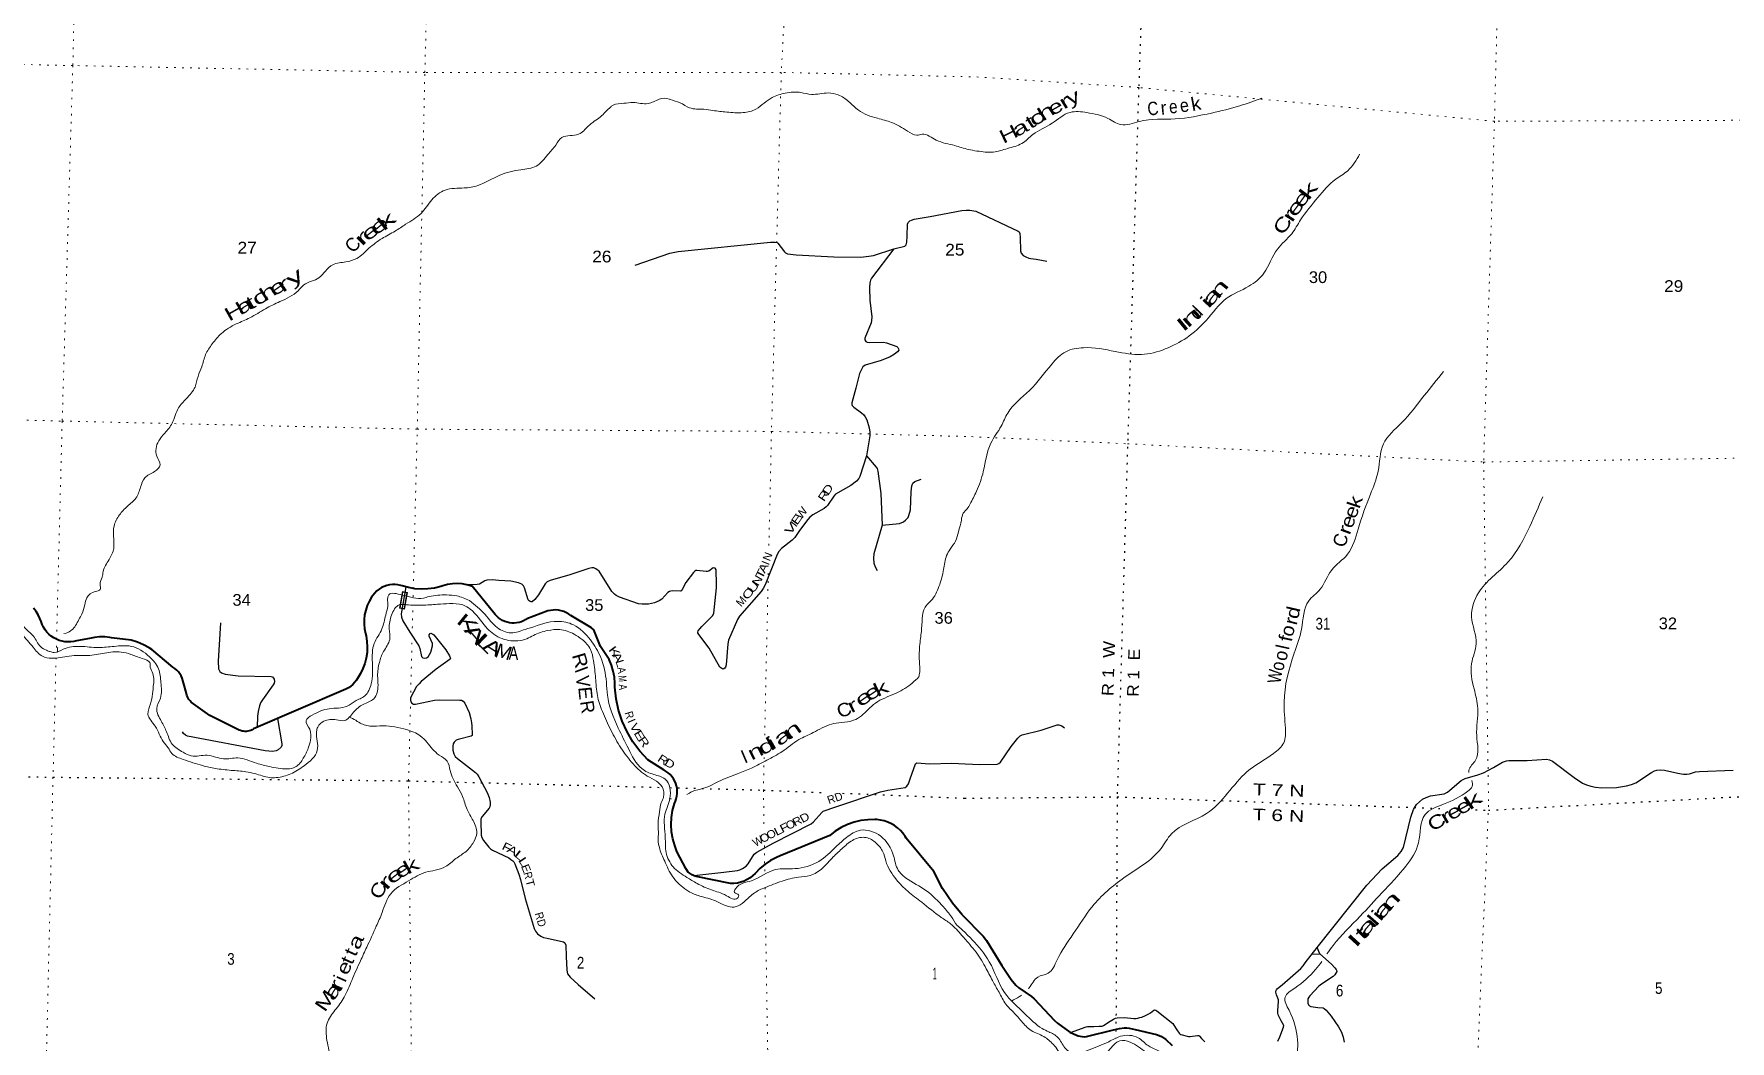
# Model space of a CAD drawing. Header units: feet. Extents: x -509309 to -252658, y -547785 to -360805.
# Drawn here: x -459270 to -433941, y -533989 to -518943 of the extents above; entities that cross this region are included whole.
import ezdxf
from ezdxf.enums import TextEntityAlignment as Align

# ---------------------------------------------------------------- set-up
doc = ezdxf.new("R2010")
doc.units = ezdxf.units.FT
doc.header["$LTSCALE"] = 80
doc.linetypes.add('DOTTED', pattern=[1.5, 0.3, -1.2])
for name, color, linetype, lineweight in [('26', 7, 'Continuous', 40), ('27', 7, 'Continuous', 13), ('29', 7, 'Continuous', 25), ('31', 7, 'Continuous', 13), ('39', 7, 'Continuous', 13), ('6', 7, 'DOTTED', 25), ('7', 7, 'DOTTED', 13)]:
    doc.layers.add(name, color=color, linetype=linetype, lineweight=lineweight)
doc.layers.add('30', color=7, linetype='Continuous')
doc.layers.add('41', color=7, linetype='Continuous')

msp = doc.modelspace()

# ---------------------------------------------------------------- linework, layer by layer
at = {"layer": '26'}
for points in [[(-451557.13, -527554.03), (-451597, -527563.05), (-451910, -527681.05), (-451926.54, -527692.18), (-451958.13, -527709.89), (-451991.4, -527724.21), (-452025.98, -527734.98), (-452061.51, -527742.07), (-452097.57, -527745.41), (-452133.79, -527744.96), (-452169.76, -527740.72), (-452205.1, -527732.75), (-452239.4, -527721.13), (-452272.31, -527705.99), (-452303.45, -527687.49), (-452332.49, -527665.83), (-452359.1, -527641.26), (-452383, -527614.05), (-452726, -527195.05), (-452736.12, -527191.53), (-452805.71, -527171.92), (-452876.97, -527159.69), (-452949.12, -527154.98), (-453021.37, -527157.84), (-453092.93, -527168.23), (-453163, -527186.05), (-453194.94, -527196.54), (-453289.72, -527220.45), (-453386.47, -527234.32), (-453484.15, -527237.99), (-453581.67, -527231.44), (-453677.97, -527214.73), (-453772, -527188.05), (-453793.28, -527181.89), (-453834.2, -527173.54), (-453875.76, -527169.51), (-453917.52, -527169.84), (-453959.02, -527174.54), (-453999.79, -527183.55), (-454039.4, -527196.77), (-454077.42, -527214.06), (-454113.41, -527235.23), (-454147, -527260.05), (-454185.83, -527302.91), (-454227.86, -527359.29), (-454263.77, -527419.76), (-454293.17, -527483.65), (-454315.72, -527550.27), (-454331.19, -527618.88), (-454339.4, -527688.73), (-454340.27, -527759.05), (-454333.78, -527829.08), (-454320, -527898.05), (-454310.84, -527934.9), (-454296.95, -528017.1), (-454291.72, -528100.31), (-454295.23, -528183.61), (-454307.42, -528266.09), (-454328.16, -528346.84), (-454357.24, -528424.98), (-454394.32, -528499.66), (-454439, -528570.05), (-454455.05, -528595.86), (-454480.15, -528629.09), (-454508.59, -528659.52), (-454540.05, -528686.81), (-454574.19, -528710.66), (-454610.64, -528730.82), (-454649, -528747.05), (-455993, -529326.05), (-455994.06, -529326.77), (-456012.91, -529338.17), (-456032.85, -529347.54), (-456053.66, -529354.77), (-456075.12, -529359.79), (-456096.98, -529362.53), (-456119.01, -529362.98), (-456140.96, -529361.12), (-456162.6, -529356.98), (-456183.69, -529350.6), (-456204, -529342.05), (-456643, -529125.05), (-456921.67, -528924.2), (-456939.03, -528906.73), (-456954.47, -528887.55), (-456967.82, -528866.85), (-456978.94, -528844.87)], [(-456978.94, -528844.87), (-456987.7, -528821.86), (-456994, -528798.05), (-457038, -528638.05), (-457038.47, -528635.28), (-457046.44, -528600.21), (-457058.04, -528566.17), (-457073.13, -528533.52), (-457091.55, -528502.63), (-457113.1, -528473.84), (-457137.54, -528447.46), (-457164.61, -528423.77), (-457194, -528403.05), (-457509, -528141.05), (-457549.1, -528114.49), (-457633.93, -528067.41), (-457723.23, -528029.46), (-457816, -528001.05), (-458111.34, -527965.93), (-458137.67, -527960.92), (-458212.97, -527952.08), (-458288.79, -527951.15), (-458364.29, -527958.16), (-458438.64, -527973.02), (-458634, -528009.05), (-458672.65, -528018.4), (-458716.99, -528024.58), (-458761.74, -528026.1), (-458806.4, -528022.93), (-458850.49, -528015.1), (-458893.51, -528002.72), (-458935, -527985.9), (-458974.51, -527964.84), (-459011.6, -527939.76), (-459045.87, -527910.94), (-459076.94, -527878.7), (-459104.46, -527843.39), (-459128.15, -527805.4), (-459147.73, -527765.14), (-459163, -527723.05), (-459179.44, -527678.02), (-459205.66, -527622.84), (-459237.5, -527570.7), (-459274.62, -527522.17)], [(-445407.16, -532100.29), (-445553.57, -531926.38), (-445704, -531708.05), (-445833, -531453.05), (-446245, -530956.05), (-446260.05, -530930.78), (-446292.84, -530884.55), (-446330.27, -530841.99), (-446371.96, -530803.58), (-446417.43, -530769.74), (-446466.18, -530740.83), (-446517.7, -530717.18), (-446571.4, -530699.04), (-446626.7, -530686.62), (-446683, -530680.05), (-446715.1, -530678.69), (-446818.86, -530681.43), (-446921.76, -530694.99), (-447022.68, -530719.24), (-447120.51, -530753.9), (-447214.18, -530798.6), (-447302.67, -530852.85), (-447385, -530916.05), (-448126, -531221.05), (-448182.35, -531245.15), (-448270.2, -531291.87), (-448352.68, -531347.51), (-448428.89, -531411.47), (-448498, -531483.05), (-448532.49, -531515.74), (-448573.66, -531547.59), (-448617.93, -531574.96), (-448664.83, -531597.56), (-448713.83, -531615.13), (-448764.39, -531627.48), (-448815.97, -531634.48), (-448868, -531636.05), (-449382.84, -531528.43), (-449409, -531518.82), (-449441.23, -531503.44), (-449471.67, -531484.78), (-449500, -531463.05), (-449533.84, -531408.24), (-449668, -531156.05), (-449701.54, -531068.47), (-449729.69, -530965.66), (-449746.95, -530860.46), (-449753.11, -530754.03), (-449748.12, -530647.55), (-449732.02, -530542.17), (-449705, -530439.05), (-449689.6, -530405.52), (-449677.06, -530368.73), (-449668.43, -530330.83), (-449663.81, -530292.24), (-449663.25, -530253.37), (-449666.76, -530214.66), (-449674.29, -530176.53), (-449685.77, -530139.39), (-449701.07, -530103.66), (-449720.01, -530069.72), (-449742.41, -530037.94), (-449768, -530008.69), (-449796.51, -529982.26), (-449827.62, -529958.97), (-449861, -529939.05), (-450104, -529789.05), (-450221.1, -529660.03), (-450324.18, -529519.33), (-450411.99, -529368.62), (-450483.57, -529209.57), (-450538.13, -529043.9), (-450575.08, -528873.44), (-450594, -528700.05), (-450593.79, -528642.84), (-450601.25, -528551.23), (-450618.25, -528460.91), (-450644.6, -528372.86), (-450680, -528288.05), (-450809, -528092.05), (-450897.34, -527867.65), (-450910, -527846.05), (-450944.25, -527816.26), (-451252, -527630.05), (-451282.59, -527608.64), (-451318.25, -527588.66), (-451355.81, -527572.53), (-451394.85, -527560.4), (-451434.95, -527552.43), (-451475.66, -527548.69), (-451516.53, -527549.22), (-451557.13, -527554.03)], [(-445407.16, -532100.29), (-445092.88, -532419.29), (-445046.64, -532484.91), (-444815.42, -532860.99), (-444678.94, -533066.61), (-444605.02, -533154.66), (-444563.5, -533192.79), (-444373.86, -533322.31), (-444334.76, -533359.6), (-444028.45, -533683.17), (-443984.16, -533723.16), (-443801.38, -533854.74), (-443746.87, -533881.42), (-443674.19, -533909.22), (-443618.61, -533922.05), (-443584.15, -533923.72), (-443552.34, -533922.05), (-443150.55, -533820.72), (-443058.51, -533802.29), (-442983.69, -533791.6), (-442951.63, -533791.6), (-442915.29, -533797.74), (-442824.03, -533818.08)], [(-442824.03, -533818.08), (-442505.92, -533888.96), (-442465.32, -533903.89), (-442430.02, -533922.06), (-442365.89, -533966.97), (-442272.66, -534052.64)]]:
    msp.add_lwpolyline(points, dxfattribs=at)
at = {"layer": '29'}
for points in [[(-446429.56, -522154.4), (-446263.22, -522115.89), (-446243.78, -522091.14), (-446233.01, -522052.37), (-446229.83, -521962.15), (-446226.23, -521786.14), (-446213.63, -521759.39), (-446192.1, -521735.69), (-446166.26, -521722.76), (-446125.56, -521711.03), (-445887.19, -521669.16), (-445414.72, -521582.74), (-445350.38, -521575.97), (-445291.98, -521576.27), (-445204.72, -521588.75)], [(-445204.72, -521588.75), (-444571.48, -521888.46), (-444557.11, -521901.07), (-444548.56, -521926.74), (-444543.24, -521983.34), (-444538.85, -522182.11), (-444527.18, -522217.58), (-444495.12, -522253.94), (-444458.78, -522275.32), (-444415.01, -522292.95), (-444381.82, -522298.85), (-444303.42, -522307.23), (-444142.19, -522338.55)], [(-450293.54, -522395.69), (-449771.94, -522216.34), (-449648.28, -522194.56), (-448270.53, -522051.81), (-448201.21, -522052.38), (-448173.21, -522058.84), (-448162.69, -522068.78), (-448063.88, -522199.7), (-448046.17, -522213.94), (-448016.02, -522229.03), (-447888.28, -522243.3), (-447322.59, -522274.39), (-446922.1, -522276.42), (-446804.54, -522265.05), (-446732.6, -522250.57), (-446429.56, -522154.4)], [(-446429.56, -522154.4), (-446760.6, -522593.09), (-446777.82, -522623.25), (-446786.14, -522663.32), (-446792.9, -522737.43), (-446788.46, -522919.36), (-446758.44, -523168.28), (-446761.21, -523223.68), (-446767.05, -523256.6), (-446859.6, -523488.86), (-446859.65, -523515.11), (-446844.57, -523536.65), (-446825.19, -523549.58), (-446796.19, -523553.44), (-446582.15, -523547.37), (-446538.79, -523556.04), (-446383.75, -523612.05), (-446368.67, -523627.13), (-446357.06, -523647.42), (-446355.75, -523665.91), (-446372.98, -523689.61), (-446418.2, -523726.23), (-446484.96, -523765), (-446618.62, -523821.11), (-446857.49, -523892.11), (-446889.46, -523914.69), (-446907.02, -523943.81), (-446939.32, -524017.05), (-446998.34, -524233.79), (-447055.6, -524452.21), (-447055.6, -524478.06), (-447048.66, -524491.4), (-447027.61, -524518.99), (-446911.33, -524605.16), (-446875.97, -524634.99), (-446855.34, -524665.48), (-446833.8, -524706.41), (-446797.2, -524827.05), (-446786.43, -524891.68), (-446786.81, -524947.87), (-446835.48, -525243.5)], [(-446835.48, -525243.5), (-446936.27, -525552.67), (-446952.25, -525583.2), (-446988.86, -525621.97), (-447071.48, -525687.49), (-447298.95, -525820.17), (-447326.91, -525847.23), (-447419.54, -525986.04), (-447441.07, -526009.74), (-447468.6, -526034), (-447639.18, -526128.22), (-447681.73, -526160.11), (-447714.55, -526195), (-447835.53, -526360.78), (-447906.2, -526466.44), (-447946.86, -526507.81), (-448104.31, -526630.16), (-448146.37, -526676.06), (-448173.21, -526720.64), (-448349.79, -527170.87), (-448379.35, -527228.09), (-448407.93, -527269.96), (-448733.09, -527640.5), (-448765.52, -527690.73), (-448898.9, -527998.11), (-448908.81, -528055.53), (-448931.63, -528367.4), (-448941.97, -528400.96), (-448952.74, -528418.19), (-448976.43, -528431.12), (-448998.14, -528424.82), (-449025.95, -528403.11), (-449185.35, -528117.06), (-449339.52, -527915.62), (-449355.68, -527891.64), (-449357.58, -527881.78), (-449349.22, -527859.33), (-449327.43, -527830.08), (-449294.42, -527794), (-449139.01, -527637.36), (-449127.16, -527621.12), (-449118.55, -527597.42), (-449077.2, -527215.81), (-449075.48, -527164.42), (-449081.94, -526949), (-449094.58, -526925.59), (-449125.01, -526921), (-449193.92, -526966.24), (-449213.3, -526974.85), (-449231.01, -526974.37), (-449368.34, -526957.62), (-449385.57, -526959.77), (-449398.93, -526966.86), (-449422.18, -526989.93), (-449534.49, -527139.68), (-449590.14, -527241.98), (-449603.06, -527261.37), (-449619.64, -527266.94), (-449740.88, -527261.37), (-449777.67, -527271.52), (-449803.33, -527289.38), (-449893.77, -527386.32), (-449932.95, -527414.16), (-450001.44, -527440.17), (-450091.88, -527459.56), (-450139.25, -527463.87), (-450186.63, -527463.87), (-450241.31, -527455.4), (-450526.86, -527356.16), (-450574.23, -527334.62), (-450600.01, -527314.13), (-450638.84, -527272.14), (-450830.49, -526966.24), (-450856.69, -526947.73), (-450880.01, -526931.77), (-450908.01, -526921), (-450940.31, -526921), (-450984.51, -526928.58), (-451269.34, -527022.04), (-451562.63, -527106.27), (-451606.29, -527129.03), (-451635.85, -527160.12), (-451736.03, -527321.91), (-451788.74, -527392.78), (-451829.65, -527425.1), (-451846.88, -527425.1), (-451860.93, -527422.81), (-451877.03, -527414.32), (-451889.95, -527399.24), (-451945.93, -527216.13), (-451960.78, -527185.86), (-451982.54, -527162.28), (-452032.07, -527140.73), (-452148.18, -527120.15), (-452328.08, -527110.53), (-452426.14, -527097.65), (-452506.01, -527102.93), (-452538.12, -527114.88), (-452615.64, -527162.28), (-452648.6, -527169.66), (-452805.71, -527171.92)], [(-446835.48, -525243.5), (-446691.02, -525412.84), (-446678.76, -525436.7), (-446670.15, -525475.48), (-446622.59, -525807.56), (-446600.87, -526279.87), (-446726.76, -526710.84), (-446734.75, -526774.5), (-446728.01, -526848.86), (-446706.76, -526905.91), (-446678.99, -526957.33)], [(-446600.87, -526279.87), (-446346.65, -526254.15), (-446284.69, -526229.47), (-446252.39, -526207.92), (-446233.01, -526186.38), (-446215.79, -526166.99), (-446202.86, -526134.68), (-446180.82, -526051.59), (-446170.42, -525785.62), (-446161.95, -525695.21), (-446145.23, -525653.81), (-446116.73, -525630.58), (-446022.68, -525592.9)], [(-453718.29, -527203.29), (-453784.93, -527606.05), (-453782.11, -527657.35), (-453763.39, -527709.45), (-453656.13, -527880.53), (-453519.99, -528085.81), (-453504.99, -528125.22), (-453481.41, -528242.19), (-453472.69, -528254.48), (-453464.07, -528263.1), (-453436.08, -528267.4), (-453405.93, -528265.25), (-453383.48, -528249.08), (-453343.48, -528179.08), (-453318, -528085.63), (-453319.8, -528047.67), (-453367.17, -527939.96), (-453366.5, -527919.15), (-453352.1, -527901.18), (-453343.48, -527896.87), (-453312.39, -527907.63), (-453296.11, -527920.57), (-453118.56, -528145.44), (-453065.7, -528232.93), (-453048.47, -528271.71), (-453055.81, -528284.03), (-453261.12, -528430.22), (-453485.61, -528618.54), (-453519.56, -528653.46), (-453555.18, -528693.8), (-453644.96, -528861.96), (-453647.31, -528894.86), (-453640.66, -528920.13), (-453627.74, -528941.67), (-453604.05, -528956.75), (-453571.88, -528957.55), (-453287.32, -528894.1), (-453220.75, -528889.97), (-452910.66, -528894.28), (-452882.66, -528896.43), (-452861.48, -528909.94), (-452837.44, -528939.52), (-452769.03, -529080.81), (-452744.85, -529172.18), (-452734.08, -529232.5), (-452732.83, -529279.18), (-452723.31, -529406.98), (-452727.62, -529424.22), (-452742.24, -529435.14), (-452934.67, -529483.42), (-452964.49, -529495.31), (-452992.48, -529521.16), (-453007.56, -529547.01), (-453015.54, -529580.71), (-453016.17, -529643.95), (-453001.1, -529695.65), (-452977.41, -529736.58), (-452943.25, -529769.41), (-452675.14, -529975.87), (-452650.1, -530001.55), (-452624.26, -530042.48), (-452499.36, -530275.14), (-452472.55, -530351.79), (-452458.45, -530417.33), (-452457.45, -530451.95), (-452462.76, -530488.42), (-452471.37, -530509.96), (-452577.1, -530634.92), (-452596.27, -530669.37), (-452598.42, -530708.15), (-452589.81, -530912.81), (-452579.92, -530946.97), (-452555.35, -530990.36), (-452477.83, -531091.6), (-452454.14, -531115.3), (-452423.63, -531134.42), (-452180.66, -531251.01), (-452146.91, -531274.94), (-452118.21, -531298.41), (-452105.75, -531313.34), (-452090.22, -531341.5), (-452026.92, -531496.08), (-452006.23, -531576.31), (-451932.23, -531861.02), (-451801.66, -532308.75), (-451780.63, -532346.5), (-451752.13, -532386.3), (-451702.6, -532420.77), (-451659.53, -532440.15), (-451605.59, -532452.1), (-451362.09, -532506.31), (-451340.83, -532522.02), (-451327.91, -532556.49), (-451320.05, -532722.74), (-451312.84, -532931.33), (-451299.91, -532985.18), (-451263.31, -533032.57), (-451143.86, -533142.43), (-450895.83, -533358.71)], [(-456481.57, -527741.31), (-456520.74, -528313.1), (-456515.42, -528428.98), (-456493.88, -528467.76), (-456468.34, -528489.61), (-456416.36, -528506.54), (-456220.74, -528531.85), (-455726.84, -528540.3), (-455705.75, -528549.62), (-455684.21, -528584.09), (-455679.9, -528618.56), (-455682.06, -528642.25), (-455695.99, -528666.61), (-455855.99, -528889.22), (-455884.48, -528937.38), (-455899.55, -528980.47), (-455921.08, -529066.64), (-455932.19, -529132.6), (-455935.83, -529301.42)], [(-455634.37, -529171.55), (-455567.95, -529545.97), (-455565.78, -529575.04), (-455576.54, -529598.74), (-455620.77, -529637.52), (-455651.91, -529654.75), (-455705.75, -529661.21), (-455818.89, -529651.74), (-456976.25, -529432.86), (-457008.7, -529416.98), (-457034.39, -529396.24), (-457052.25, -529366.57)], [(-445363.79, -529848.11), (-445142.85, -529858.75), (-444887.48, -529851.34), (-444860.67, -529843.78), (-444835.01, -529820.26), (-444676.98, -529588.64), (-444578.49, -529463.11), (-444540.01, -529431.03), (-444510.06, -529415.37), (-444227.1, -529342.76), (-443988.47, -529266.35), (-443964.95, -529264.22), (-443952.1, -529267.99), (-443917.92, -529281.32), (-443878.95, -529309.59)], [(-449415.27, -531515.83), (-448965.65, -531465.85), (-448765.38, -531442.73), (-448728.77, -531431.96), (-448689.18, -531412.33), (-448636.17, -531373.79), (-448606.02, -531341.48), (-448513.43, -531197.14), (-448476.95, -531164.18), (-448231.75, -531030.35), (-447665.2, -530745.38), (-447626.24, -530712.44), (-447505.65, -530572.77), (-447481.96, -530555.18), (-447294.92, -530490.65), (-446626.93, -530266.61), (-446517.25, -530238.51), (-446258.34, -530199.91), (-446233, -530182.5), (-446211.47, -530148.03), (-446185.19, -530072.53), (-446107.18, -529849.18), (-446099.49, -529839.97), (-446084.42, -529833.51), (-445897.15, -529845.07), (-445565.09, -529836.06), (-445363.79, -529848.11)], [(-440105.22, -532588.64), (-439365.55, -531661.54), (-439134.67, -531413.46), (-438903.79, -531216.71), (-438852.48, -531156.82), (-438818.28, -531096.94), (-438707.12, -530643.56), (-438668.63, -530528.07), (-438621.61, -530455.36), (-438531.81, -530374.08), (-438480.5, -530348.42), (-438416.38, -530327.04), (-438211.16, -530292.82), (-438159.84, -530271.43), (-438125.65, -530241.49), (-437954.62, -530096.07), (-437899.03, -530066.12), (-437706.64, -530010.52), (-437621.12, -529980.58), (-437475.76, -529899.32), (-437338.93, -529822.32), (-437279.08, -529800.93), (-437244.89, -529796.66), (-436971.25, -529796.66), (-436680.52, -529779.55), (-436637.74, -529788.1), (-436595, -529805.22), (-436270.06, -530053.3), (-436146.05, -530134.56), (-436086.19, -530160.22), (-436022.08, -530181.61), (-435949.37, -530196.57), (-435855.32, -530203), (-435637.28, -530198.72), (-435487.62, -530177.33), (-435412.79, -530158.08), (-435346.55, -530130.29), (-435115.67, -529976.31), (-435070.73, -529952.78), (-435034.41, -529942.08), (-434983.09, -529935.67), (-434918.99, -529942.09), (-434722.32, -529984.86), (-434638.9, -530001.96), (-434585.5, -530001.97), (-434546.98, -529995.55), (-434459.33, -529967.75), (-434397.38, -529959.2), (-433892.87, -529942.09)], [(-440693.11, -533990.51), (-440666.4, -533924.21), (-440607.6, -533780.92), (-440606.55, -533757.39), (-440645.03, -533684.68), (-440687.78, -533594.86), (-440695.25, -533564.92), (-440696.33, -533536.05), (-440683.51, -533393.83), (-440685.64, -533372.44), (-440713.43, -533299.73), (-440723.04, -533256.96), (-440723.05, -533243.06), (-440713.43, -533222.74), (-440697.39, -533203.5), (-440632.2, -533150.03), (-440350.02, -532901.95), (-440317.94, -532863.45), (-440285.88, -532820.68), (-440105.22, -532588.64)], [(-440185.26, -532691.45), (-440067.81, -532684.87), (-440105.22, -532588.64)], [(-440067.81, -532684.87), (-439893.55, -532839.95), (-439843.31, -532892.35), (-439825.14, -532916.94), (-439819.79, -532929.78), (-439815.99, -532946.86), (-439826.69, -532974.66), (-439843.31, -533001.42), (-439867.9, -533023.87), (-440043.2, -533139.36), (-440082.74, -533170.38), (-440214.22, -533310.45), (-440232.38, -533335.05), (-440245.21, -533358.58), (-440248.42, -533395.99), (-440245.21, -533422.73), (-440234.52, -533448.4), (-440221.69, -533463.37), (-440214.21, -533468.71), (-440201.39, -533472.98), (-440098.78, -533485.82), (-440019.67, -533494.38), (-440000.44, -533502.93), (-439974.78, -533527.53), (-439897.83, -533618.41), (-439786.66, -533776.67), (-439766.34, -533813.04), (-439744.96, -533853.67), (-439718.25, -533930.65), (-439702.21, -534005.51)], [(-443789.53, -533860.54), (-443558.78, -533774.51), (-443535.28, -533770.23), (-443441.21, -533770.23), (-443362.11, -533768.09), (-443317.22, -533763.81), (-443295.85, -533757.39), (-443197.51, -533693.24), (-443146.2, -533659.02), (-443119.47, -533647.26), (-443094.9, -533641.91), (-442983.73, -533637.63), (-442842.64, -533650.46), (-442811.63, -533650.47), (-442782.77, -533645.12), (-442754.98, -533637.64), (-442727.2, -533629.08), (-442672.68, -533606.63), (-442628.87, -533586.31), (-442596.79, -533564.93), (-442547.63, -533526.42), (-442534.79, -533522.15), (-442518.76, -533526.43), (-442500.6, -533539.26), (-442263.3, -533728.53), (-442248.34, -533748.84), (-442201.31, -533821.55), (-442168.17, -533869.67), (-442156.41, -533882.5), (-442141.46, -533889.99), (-442030.28, -533917.79), (-442004.64, -533919.93), (-441893.46, -533904.96), (-441876.38, -533907.1), (-441862.46, -533915.65), (-441833.62, -533949.87), (-441786.57, -534002.27)]]:
    msp.add_lwpolyline(points, dxfattribs=at)
at = {"layer": '31'}
for p, q in [((-453693.8, -527287.77), (-453736.84, -527534.04)), ((-453736.84, -527534.04), (-453810.72, -527521.13))]:
    msp.add_line(p, q, dxfattribs=at)
msp.add_lwpolyline([(-453810.72, -527521.13), (-453767.68, -527274.86), (-453693.8, -527287.77)], dxfattribs=at)
msp.add_lwpolyline([(-453801.45, -527514.62), (-453761.17, -527284.12), (-453703.06, -527294.27), (-453743.34, -527524.77)], close=True, dxfattribs=at)
at = {"layer": '39'}
for p, q in [((-458786.92, -527892.54), (-458823.96, -527901.39)), ((-449784.43, -530370.88), (-449746.78, -530368.45))]:
    msp.add_line(p, q, dxfattribs=at)
for points in [[(-445187.73, -520692.17), (-445315.62, -520668.73), (-445516.46, -520610.67), (-445794.79, -520528.25), (-446006.84, -520441.79), (-446083.43, -520455.56), (-446224.05, -520395.27), (-446462.93, -520265.9), (-446673.67, -520203.53), (-446956.92, -520082.87), (-447103.53, -519952.22), (-447259.08, -519853.38), (-447406.64, -519824.96), (-447659.87, -519845.55), (-447815.49, -519818.9), (-448052.35, -519827.95), (-448246.74, -519894.39), (-448365.36, -519975.11), (-448488.27, -520065.72), (-448680.26, -520118.2), (-448924.66, -520110.98), (-449130.49, -520086.86), (-449264.31, -520068.87), (-449478.2, -520046.51), (-449620.37, -519970.13), (-449769.35, -519921.61), (-449785.2, -519915.13), (-449931.67, -519918.82), (-450099.97, -519984.03), (-450322.05, -519967.45), (-450458.74, -519979.45), (-450621.99, -520008.72), (-450654.73, -520031.82), (-450811.43, -520181.59), (-450991.82, -520318.63), (-451135.74, -520442.71), (-451385.71, -520489.46), (-451477.21, -520603.06), (-451595.61, -520745.94), (-451768.96, -520917.28), (-451999.13, -520972.64), (-452310.18, -521051.68), (-452643.51, -521208.27), (-452845.06, -521244.42), (-453130.69, -521276.09), (-453327.33, -521420.67), (-453489.59, -521624.42), (-453718.81, -521786.08), (-453876.12, -521887.71), (-454071.85, -522000.23), (-454266.49, -522144.87), (-454447.28, -522295.94), (-454611.22, -522349.25), (-454806.93, -522391.59), (-454915.88, -522484.62), (-455013.03, -522586.02), (-455238.63, -522691.65), (-455323.37, -522779.38), (-455596.72, -522941.74), (-455814.36, -523049.61), (-456044.77, -523183.17), (-456247.93, -523275.42), (-456470.57, -523417.23), (-456607.4, -523573.6), (-456706.23, -523733.1), (-456763.62, -523915.88), (-456819.86, -524058.59), (-456864.54, -524217.69), (-456995.89, -524392.27), (-457110.11, -524529.26), (-457206.95, -524759), (-457313.45, -524906.24), (-457407.06, -525023.79), (-457435.67, -525251.53), (-457387.22, -525379.29), (-457468.35, -525481.16), (-457615.41, -525575.07), (-457677.55, -525713.6), (-457746.39, -525875.99), (-457872.22, -525998.6), (-457992.28, -526129.4), (-458073.25, -526295.44), (-458081.59, -526445.58), (-458078.82, -526628.14), (-458147.83, -526796.54), (-458237.11, -526972.36), (-458251.67, -527060.16), (-458282.71, -527163.51), (-458278.95, -527241.82), (-458354.06, -527273.69), (-458481.03, -527366.19), (-458510.13, -527471.61), (-458554.24, -527610.67), (-458598.67, -527691.57), (-458647.34, -527780.36), (-458707.46, -527848.77), (-458786.92, -527892.54)], [(-440933.82, -519903.9), (-441263.31, -520017.19), (-441684.97, -520124.46), (-442226.62, -520213.05), (-442763.14, -520249.56), (-443039.07, -520297.76), (-443231.72, -520205.23), (-443546.87, -520118.07), (-443797.61, -520114.62), (-444065.96, -520277.42), (-444352.49, -520445.85), (-444515.87, -520578.81), (-444730.18, -520654.46), (-444944.02, -520708.02), (-445187.73, -520692.17)], [(-439472.94, -520738.74), (-439650.8, -520985.83), (-439830.08, -521112.42), (-440096.83, -521387.68), (-440354.8, -521721.36), (-440487.64, -521927.26), (-440701.25, -522157.51), (-440901.58, -522516.53), (-441128.5, -522712.35), (-441465.56, -522897.75), (-441765.51, -523224.49), (-442055.94, -523481.17), (-442374.56, -523648.9), (-442729.48, -523731.52), (-443121.79, -523686.84), (-443598.13, -523630.3), (-443862.28, -523690.81), (-444068.89, -523875.03), (-444404.45, -524271.26), (-444728.69, -524607.51), (-444825.12, -524800.15), (-444979.08, -525055.78), (-445092.5, -525478.93), (-445195.18, -525775.83), (-445289.13, -525964.41)], [(-438218.3, -523986.28), (-438506.87, -524343.38), (-438846.7, -524751.57), (-439118.36, -525068.88), (-439197.34, -525476.72), (-439310.99, -525817.55), (-439496.76, -526339.51), (-439653.3, -526715.54), (-439895.25, -526957.22), (-440061.81, -527238.68), (-440234.11, -527413.6), (-440341.46, -527834.88), (-440449.53, -528195.91), (-440601.58, -528923.37), (-440581.85, -529313.28), (-440606.6, -529531.58), (-440758.5, -529690.89), (-441151.6, -529963.4), (-441758.93, -530588.61), (-442283.13, -530892.4), (-442438.28, -531109.87), (-442987.38, -531545.62), (-443466.23, -531980.89), (-443749.86, -532388.29), (-443990.95, -532776.54), (-444125.66, -532976.38), (-444279.37, -533033.26), (-444407.16, -533191.09), (-444420.89, -533205.27)], [(-446106.38, -528597.11), (-446063.7, -528556.23), (-446052.91, -528532.49), (-446045.81, -528498.59), (-446048.86, -528281.66), (-446036.8, -528031.08), (-446023.24, -527921.1), (-446006.4, -527708.83), (-445985.67, -527562.94), (-445949.3, -527491.85), (-445853.61, -527384.54), (-445744.43, -527169.25), (-445687.14, -526946.25), (-445640.18, -526732.96), (-445589.08, -526640.26), (-445507.03, -526520.46), (-445462.39, -526379.36), (-445420.73, -526206.05), (-445391.34, -526102.6), (-445335.13, -526038.18), (-445289.13, -525964.41)], [(-436737.55, -525859.5), (-436931.57, -526298.96), (-437258.07, -526833.92), (-437699.34, -527294.1), (-437801.26, -527649.24), (-437733.7, -528054.24), (-437802.24, -528349.88), (-437764.16, -528726.14), (-437708.23, -529018.46), (-437725.04, -529427.65), (-437740.85, -529790.69), (-437842.52, -529947.08), (-437844.79, -529976.97)], [(-457536.49, -528404.69), (-457540.48, -528334.39), (-457655, -528272.86), (-457823.67, -528211.74), (-457967.04, -528177.42), (-458214.08, -528192.19), (-458467.77, -528228.81), (-458590.03, -528227.2), (-458744.69, -528236.67), (-459008.28, -528268.99), (-459141.76, -528238.98), (-459282.25, -528104.49), (-459452.89, -527902.95), (-459589.7, -527710.42), (-459682.9, -527535.22), (-459764.37, -527370.4), (-459842.18, -527217.71), (-459921.1, -527173.27), (-460068.02, -527122.82), (-460293.61, -527158.26), (-460440.44, -527244.16), (-460566.86, -527386.8), (-460709.7, -527543), (-460755.8, -527611.82), (-460771.15, -527657.48), (-460783.02, -527791.48), (-460785.81, -527957.83), (-460893.62, -528080.97), (-461082.74, -528103.45), (-461366.61, -528213.38), (-461589.68, -528301.03), (-461865.54, -528411.19), (-462127.72, -528533.78), (-462451.73, -528714.7), (-462642.81, -528805.31), (-462850.27, -528907.46), (-463073, -528983.1), (-463261.66, -528989.56), (-463413.27, -528963.02), (-463482.18, -528918.88), (-463520.52, -528857.59), (-463521.52, -528753.29), (-463478.42, -528509.93), (-463471.03, -528462.03), (-463451.87, -528284.13), (-463567.7, -528198.5), (-463627.17, -528174.69), (-463847.87, -528110.02), (-463964.04, -528036.41), (-464060.72, -528051.6), (-464157.4, -528066.79), (-464278.62, -528029.12), (-464384.9, -527959.81), (-464454.94, -527885.56), (-464502.89, -527809.95), (-464505.96, -527707.6), (-464558.09, -527637.88), (-464636.2, -527565.39), (-464806.76, -527500.2), (-465046.87, -527483.08), (-465319.48, -527410.87), (-465524.31, -527282.5), (-465725.88, -527180.3), (-466101.28, -527056.92), (-466222.67, -527025.27), (-466480.12, -526983.58), (-466756.58, -526975.41), (-466889.15, -526983.53), (-467073.47, -527048.26), (-467174.62, -527096.86), (-467250.09, -527155.85)], [(-459026.58, -528171.22), (-458969.74, -528183.9), (-458834.02, -528135.78), (-458580.16, -528093.15), (-458305.93, -528109.27), (-458070.85, -528092.15), (-457816.2, -528091.65), (-457544.01, -528248.07), (-457410.8, -528426.45), (-457372.66, -528634.11), (-457381.3, -528864.45), (-457435.88, -529019.24), (-457369.19, -529209.7), (-457289.55, -529368.45), (-457206.59, -529551.37), (-457041.72, -529674.54), (-456920.96, -529728.24), (-456684.1, -529719.19), (-456437.01, -529772.61), (-456226.09, -529758.79), (-455945.64, -529837.25), (-455750.58, -529887.12), (-455490.96, -529922.86), (-455353.63, -529888.82), (-455247.77, -529763.62), (-455173.27, -529613.42), (-455139.76, -529494.1), (-455151.11, -529331.35), (-455205.52, -529201.41), (-455112.89, -529117.93), (-454859.53, -529023.14), (-454591.76, -528984.93), (-454475.32, -528910.17), (-454330.72, -528832.23), (-454233.26, -528650.63), (-454216.07, -528332.32), (-454187.85, -528048.42), (-454073.32, -527831.23), (-454017.24, -527624.35), (-453987.39, -527492.89), (-453972.41, -527320.89), (-453768.01, -527324.92), (-453454.53, -527370.27), (-453369.7, -527348.71), (-453108.34, -527324.35), (-452956.38, -527338.86), (-452767.79, -527404.59)], [(-445413.26, -532409.63), (-445582.54, -532236.7), (-445720.12, -532140.4), (-446012.38, -531915.21), (-446222.18, -531750.61), (-446387.68, -531579.29), (-446550, -531297.78), (-446592.15, -531160.19), (-446690.75, -531032.96), (-446842.7, -530948.26), (-447024.03, -530979), (-447185.87, -531098.54), (-447334.27, -531238.53), (-447495.49, -531406.21), (-447679.08, -531515.09), (-447850.22, -531540.11), (-448096.53, -531599), (-448351.95, -531695.73), (-448508.57, -531773.32), (-448584.54, -531835.24), (-448815.48, -531986.83), (-448927.26, -531969.49), (-449091.52, -531894.46), (-449326.01, -531821.36), (-449492.44, -531752.28), (-449606.33, -531668.71), (-449711.51, -531561.34), (-449839.15, -531328.98), (-449925.31, -531117.89), (-449949.32, -530976.82), (-449945.29, -530906.76), (-449950.64, -530744.18), (-449927.36, -530562.4), (-449901.46, -530428.82), (-449866.92, -530343.62), (-449890.58, -530190.52), (-449974.36, -530105.84), (-450110.52, -530029.63), (-450319.85, -529849), (-450503.42, -529608.97), (-450654.18, -529343.85), (-450780.45, -529063.41), (-450855.83, -528826.57), (-450882.39, -528565.12), (-450915.02, -528305.49), (-450958.31, -528137.78), (-451082.37, -527989.74), (-451204.38, -527909.94), (-451418.95, -527841.45), (-451597.83, -527856.21), (-451810.43, -527928.14), (-451910.09, -527977.33), (-452181.52, -528003.4), (-452426.93, -527891.88), (-452522.5, -527798.83), (-452753.51, -527535.34), (-452866.03, -527473.87), (-453061.95, -527454.05), (-453242.65, -527462.75), (-453475.68, -527477.92), (-453708.06, -527471.06), (-453814.41, -527473.93), (-453929.04, -527624.95), (-453962.97, -527828.47), (-453957.56, -527989.05), (-454048.96, -528168.82), (-454111.84, -528333.39), (-454137.64, -528533.14), (-454131.67, -528673.68), (-454195.59, -528874.32), (-454352.44, -528959.92), (-454496.08, -529073.98), (-454634.05, -529200.24), (-454752.02, -529188.74), (-454939.08, -529209.28), (-455031.88, -529298.78), (-455049.81, -529364.42), (-455037.91, -529647.5), (-455236.98, -529876.23), (-455434.94, -529996.71), (-455651.08, -530052.48), (-455749.3, -530051.59), (-455970.17, -529992.93), (-456105.7, -529964.86), (-456323.66, -529944.39), (-456561.43, -529915.31), (-456748.7, -529873.69), (-457042.77, -529780.79), (-457210.63, -529691.61), (-457266.36, -529607.75), (-457337.89, -529515.41), (-457459.58, -529285.23), (-457566.64, -529103.61), (-457530.08, -528948.28), (-457483.6, -528656.9), (-457477.8, -528594.91), (-457536.49, -528404.69)], [(-452767.79, -527404.59), (-452531.33, -527618.1), (-452350.44, -527811.93), (-452148.18, -527890.09), (-451930.15, -527838.38), (-451855.28, -527814.52), (-451451.49, -527718.17), (-451212.42, -527771.35), (-450960.22, -527995.35), (-450805.34, -528256.59), (-450721.74, -528626.01), (-450707.24, -528818.93), (-450543.02, -529313.04), (-450393.47, -529620.24), (-450191.54, -529918.96), (-450013.61, -530006.43), (-449845.11, -530073.56), (-449773.28, -530364.43), (-449846.14, -530596.88), (-449842.1, -530943.9), (-449828.64, -531172.88), (-449724.52, -531386.5), (-449518.49, -531542.97), (-449366.72, -531633.68), (-449150.95, -531730.28), (-448926.88, -531817.11), (-448763.47, -531852.01), (-448746.12, -531806.4), (-448807.24, -531770.51), (-448791.55, -531712.83), (-448555.53, -531593.47), (-448193.86, -531427.7), (-447906.69, -531412.12), (-447550.7, -531304.32), (-447293.82, -531087.33), (-447133.35, -530945.69), (-446927.79, -530839.47), (-446625.53, -530926.6), (-446433.45, -531219.01), (-446363.49, -531435.63), (-446254.48, -531549.14), (-445941.31, -531744.87), (-445689.58, -531984.9), (-445569.46, -532130.82), (-445481, -532261.76), (-445412.24, -532321.15)], [(-459471.02, -527731.76), (-459438, -527773.05), (-459383, -527841.05), (-459276, -527942.05), (-459173, -528094.05), (-459080, -528151.05), (-459026.58, -528171.22)], [(-458915.38, -528103.45), (-458917.81, -528121.27), (-458917.08, -528165.41), (-458915.42, -528177.49)], [(-449521.95, -530306.82), (-449439.5, -530262), (-449271.67, -530212.81), (-449013.67, -530096.11), (-448754.07, -529993.49), (-448553.15, -529909.2), (-448323.19, -529791.67), (-448101.02, -529665.89), (-447845.19, -529484.96), (-447633.67, -529380.92), (-447361.36, -529254.61), (-447212.24, -529228.94), (-447028.84, -529196.26), (-446811.7, -529036.24), (-446702.64, -528939.2), (-446417.97, -528801.23), (-446179.31, -528659.9), (-446106.38, -528597.11)], [(-454562.43, -529150.22), (-454512.87, -529169.73), (-454418.27, -529226.67), (-454253.49, -529283.67), (-454056.82, -529277.45), (-453878.87, -529294.73), (-453705.56, -529333.94), (-453499.81, -529430.25), (-453400.29, -529525.42), (-453219.35, -529717.25), (-453097.68, -529809.07), (-453055.53, -529946.67), (-452946.25, -530190.51), (-452870.16, -530333.12), (-452801.63, -530529.65), (-452712.09, -530692.71), (-452657.41, -530882.81), (-452705.35, -531015.74), (-452817.63, -531154.79), (-452969.1, -531262.61), (-453124.93, -531382.32), (-453278.86, -531435.93), (-453416.07, -531465.96), (-453674.41, -531594.69), (-453942.67, -531789.29), (-454071.01, -532068.23), (-454157.14, -532274.22), (-454300.48, -532586.8), (-454392.51, -532788.61), (-454523.25, -533081.52), (-454636.75, -533332.82), (-454774.74, -533529.26), (-454892.52, -533720.29), (-454893.95, -533978.91), (-454864.05, -534124.17), (-454812.07, -534338.25), (-454784.64, -534569.66), (-454735.08, -534867.88), (-454689.92, -535109.84), (-454678.16, -535258.57), (-454603.52, -535521.45), (-454502.15, -535761.05), (-454360.5, -536064), (-454234.67, -536220.11), (-454129.77, -536337.51), (-454033.28, -536398.5), (-453943.32, -536477.36), (-453832.13, -536584.91), (-453660.27, -536674.2), (-453585.87, -536736.56)], [(-437796.47, -530095.69), (-437791.4, -530183.08), (-437855.12, -530253.97), (-438218.47, -530448.83), (-438496.72, -530605.4), (-438594, -531024.88), (-438782.08, -531374.13), (-439139.78, -531773.9), (-439464.28, -532122.18), (-439868.98, -532561.08), (-439962.5, -532687.19)], [(-440151.9, -539764.31), (-440177.35, -539641.29), (-440226.14, -539483.64), (-440343.22, -539422.87), (-440593.78, -539411.39), (-440739.69, -539478.49), (-440829.4, -539544.79), (-440935.95, -539554.52), (-441077.92, -539531.35), (-441148.7, -539463.56), (-441273.87, -539312.27), (-441294.22, -539044.82), (-441267.53, -538736.22), (-441194.67, -538613.33), (-441111.58, -538574.99), (-440955.19, -538580.4), (-440864.47, -538560.29), (-440825.87, -538444.69), (-440787.6, -538250.78), (-440670.88, -537954.19), (-440636.58, -537758.18), (-440719.49, -537507.43), (-440879.9, -537315.23), (-441104.12, -537011.21), (-441385.89, -536583.48), (-441526.61, -536502.12), (-441540.43, -536491.78), (-441866.18, -536430.48), (-442058.04, -536488.55), (-442177.19, -536524.1), (-442308.09, -536452.99), (-442315.11, -536312.3), (-442334.54, -536189.41), (-442368.62, -536094.31), (-442448.75, -535807.49), (-442533.76, -535655.07), (-442536.65, -535321.74), (-442431.4, -534998.79), (-442410.02, -534750.31), (-442404.3, -534483.42), (-442458.54, -534299.55), (-442658.09, -534154.67), (-442901.68, -534004.82), (-443051.71, -533983.49), (-443223.49, -534134.34), (-443515.69, -534286.58), (-443796.21, -534268.43), (-443962.31, -534154.39), (-444028.48, -534058.6), (-444099.26, -533990.8), (-444168.25, -533933.09), (-444354.96, -533844.71), (-444506.59, -533710.91), (-444643.76, -533557.35), (-444741.93, -533456.84), (-444846.52, -533281.91), (-444941.18, -533111.21), (-445049.19, -532908.1), (-445200.42, -532661.88), (-445296.24, -532545.36), (-445413.26, -532409.63)], [(-445412.24, -532321.15), (-445262.55, -532471.81), (-445002.83, -532804.71), (-444775.86, -533261.37), (-444471.71, -533581.17), (-444211.58, -533801.65), (-444116.3, -533849.9), (-443979.68, -533935.19), (-443874.65, -534090.05), (-443742.04, -534175.25), (-443512.07, -534118.02), (-443218.56, -533997.92), (-443044.27, -533917.4), (-442781.88, -533939.17), (-442629.91, -534056.91), (-442407.91, -534184.21), (-442315.6, -534370.92), (-442273.19, -534638.85), (-442314.17, -534959.18), (-442433.53, -535191.48), (-442455.47, -535466.04), (-442466.25, -535594.3), (-442340.83, -535827.9), (-442249.82, -536074.82), (-442230.79, -536310.12), (-442170.64, -536405.79), (-442026.02, -536398.9), (-441739.98, -536346.9), (-441569.98, -536372.69), (-441418.72, -536430.18), (-441277.46, -536579.81), (-441188.55, -536643.99), (-441034.5, -536852.12), (-440956.94, -536978.28), (-440947.02, -537076.87), (-440867.24, -537193.04), (-440827.91, -537230.03), (-440789.71, -537226.85), (-440778.03, -537243.16), (-440759.09, -537295.77), (-440685.61, -537331.5), (-440551.36, -537527.15), (-440531.92, -537836.75), (-440584.79, -538056.44), (-440712.35, -538390.95), (-440793.94, -538640.12), (-440904.85, -538665.82), (-441065.3, -538662.33), (-441150.87, -538722.7), (-441200.98, -538813.96), (-441174.24, -538876.78), (-441171.36, -539023.4), (-441193.59, -539217.65), (-441115.23, -539400.05), (-440994.44, -539474.95), (-440852.63, -539411.78), (-440678.65, -539345.3), (-440512.86, -539286.67), (-440290.84, -539319.61), (-440158.15, -539400.8), (-440090.12, -539597.02), (-440026.71, -539821.24), (-439974.84, -539928.78), (-439932.91, -540032.08), (-440058.05, -540159.85), (-440137.47, -540214.34), (-440225.56, -540298.75), (-440333.47, -540465.04), (-440320.24, -540690.18), (-440272.81, -540817.7), (-439986.44, -541030.71), (-439818.93, -541172.88), (-439600.34, -541272), (-439376.7, -541509.75), (-439092.07, -541710.68), (-438870.68, -541866.07), (-438732.47, -541877.11), (-438660.55, -541798.37), (-438561.53, -541679.59), (-438340.06, -541547.27), (-437892.72, -541361.36), (-437741.22, -541314.46), (-437656.69, -541302.25), (-437541.68, -541272.63), (-437419.08, -541263.25), (-437315.35, -541291.61), (-437242.1, -541337.37), (-437182.53, -541366.77), (-437079.66, -541435.26), (-437018.95, -541504.84), (-437046.92, -541592.57)], [(-440035.31, -532801.05), (-440131.48, -532918.75), (-440440.43, -533197.11), (-440585.79, -533332.47), (-440527.8, -533528.47), (-440400.89, -533972.91), (-440444.69, -534331.32), (-440638.64, -534580.06), (-441038.34, -534786.18), (-441364.48, -535024.02), (-441723.67, -535118.59), (-442050.86, -535031.16), (-442063.54, -535027.19)], [(-444519.08, -533302.53), (-444552.48, -533324.45), (-444669.2, -533388.13)]]:
    msp.add_spline(points, degree=3, dxfattribs=at)
at = {"layer": '6'}
msp.add_line((-447194.09, -530286.75), (-445373.64, -530359.88), dxfattribs=at)
for points in [[(-442301.57, -499267), (-442427.38, -503940.87), (-442489.73, -509279.81), (-442592.75, -514419.02), (-442772.35, -519743.44), (-442935.9, -524991.75), (-443093.96, -530340.73), (-443113.21, -533948.92)], [(-466183.88, -529894.05), (-464268.3, -529968.43), (-458985.27, -530046.25), (-453675.51, -530100.8), (-449885.22, -530199.83)], [(-449773.32, -530202.76), (-448376.18, -530239.26), (-447439.49, -530276.89)], [(-445373.64, -530359.88), (-443093.96, -530340.73), (-438179.25, -530517.09)], [(-437743.7, -530532.72), (-437550.24, -530539.66), (-432562.32, -530270.77), (-427240.1, -530599.4), (-421942.26, -530849.2), (-417041.92, -530476.25)]]:
    msp.add_lwpolyline(points, dxfattribs=at)
at = {"layer": '7'}
for p, q in [((-448303.49, -526998.58), (-448357.72, -529416.32)), ((-448362.68, -531067.5), (-448355.66, -531498.05))]:
    msp.add_line(p, q, dxfattribs=at)
for points in [[(-453607.94, -527353.54), (-453546.29, -524847.06), (-453432.97, -519518.65), (-453281.87, -514201.39), (-453387.68, -508962.76), (-453416.38, -503692.32), (-453281.12, -499054.1)], [(-437299.11, -499362.26), (-437059.64, -504579.66), (-437046.57, -510050.74), (-437330.33, -515141.93), (-437459.93, -520248.52), (-437621.27, -525338.36), (-437547.45, -530465.36), (-437780.28, -535838.81), (-437910, -541138.13), (-437911.97, -541368.49)], [(-458892.6, -499553.07), (-458638.74, -503666.42), (-458790.86, -508949.57), (-458562.38, -514105.59), (-458689.2, -519415.55), (-458848.14, -524726.57), (-458937.07, -528176.52)], [(-448035.39, -504945.85), (-448069.23, -509342.41), (-447848.67, -514634.55), (-448109.57, -519517.46), (-448255.99, -524880.98), (-448296.11, -526669.82)], [(-445166.15, -519586.33), (-448109.57, -519517.46), (-453432.97, -519518.65), (-458689.2, -519415.55), (-464221.61, -519294.27), (-469472.52, -519215.39), (-474703.79, -519080.95), (-475201.92, -519053.24)], [(-413388.17, -521076.22), (-416344.73, -520873.81), (-421774.27, -520673.01), (-426961.24, -520685.78), (-432218.46, -520226.06), (-437459.93, -520248.52), (-442772.35, -519743.44), (-445166.15, -519586.33)], [(-474116.59, -524461.45), (-469578.16, -524485.87), (-464414.14, -524588.26), (-458848.14, -524726.57), (-453546.29, -524847.06), (-448255.99, -524880.98), (-445269.63, -524959.17)], [(-445269.63, -524959.17), (-442938.69, -525066.05), (-437621.27, -525338.36), (-432338.44, -525258.58), (-427118.64, -525685.36), (-421802.37, -525917.49), (-416510.33, -526343.84), (-413482.31, -526340.3)], [(-453663.49, -531288.25), (-453675.51, -530100.8), (-453610.94, -527475.43)], [(-458939.25, -528261.3), (-458985.27, -530046.25), (-459109.29, -535328.22), (-459176.98, -540603.83), (-459185.83, -544630.52)], [(-448365.21, -529750.32), (-448376.18, -530239.26), (-448366.61, -530826.16)], [(-453793.01, -544736.91), (-453701.23, -540673.31), (-453622.31, -535355.92), (-453660.69, -531564.94)], [(-448352.43, -531695.93), (-448289.91, -535529.45), (-448378.15, -540822.5), (-448450.27, -544650.25), (-448442.5, -544841.23)]]:
    msp.add_lwpolyline(points, dxfattribs=at)

# ---------------------------------------------------------------- texts
at = {"layer": '27'}
for s, rotation, width, p in [('K', 306.979, 1.5, (-450696.1, -528142.27)), ('A', 300.521, 1.4, (-450643.13, -528220.22)), ('L', 286.979, 1.15, (-450586.71, -528313.11)), ('A', 278.092, 0.9, (-450559.15, -528409.46)), ('M', 273.97, 0.7, (-450542.22, -528532.35)), ('A', 273.092, 0.8, (-450537.79, -528661.39)), ('R', 286.681, 0.95, (-450450.81, -529082.73)), ('I', 293.104, 1.1, (-450410.77, -529205.9)), ('V', 294.863, 1.25, (-450376.02, -529274.1)), ('E', 300.778, 1.35, (-450317.69, -529387.87)), ('R', 304.472, 1.35, (-450254.22, -529488.45)), ('R', 327.13, 1.3, (-449969.45, -529795.42)), ('D', 328.807, 1.25, (-449867.46, -529856.7))]:
    msp.add_text(s, height=120, rotation=rotation, dxfattribs=dict(at, width=width)).set_placement(p)
at = {"layer": '30'}
for s, rotation, width, p in [('R', 56.284, 1.35, (-447428.93, -525873.99)), ('D', 56.284, 1.35, (-447365.99, -525779.67)), ('W', 53.879, 1.15, (-447758.42, -526134.22)), ('V', 52.496, 1.6, (-447925.57, -526368.68)), ('I', 52.224, 1.15, (-447875.14, -526299.25)), ('E', 55.224, 1.5, (-447830.2, -526226.65)), ('N', 68.585, 1.05, (-448258.55, -526771.72)), ('N', 59.679, 1.25, (-448417.28, -527137.85)), ('T', 63.585, 1.45, (-448365.44, -527036.19)), ('A', 63.585, 1.3, (-448324.61, -526946.9)), ('O', 48.732, 1.5, (-448559.34, -527339.09)), ('U', 49.732, 1.55, (-448483.77, -527245.25)), ('R', 26.702, 1.15, (-447847.04, -530756.03)), ('D', 29.214, 1.2, (-447732.2, -530700.59)), ('O', 26.626, 1.1, (-448332.92, -531003.32)), ('O', 26.702, 1.1, (-448233.74, -530950.57)), ('L', 26.702, 1.45, (-448127, -530898.03)), ('F', 26.702, 1.35, (-448037.05, -530851.64)), ('O', 26.702, 1.1, (-447945.55, -530805.58)), ('F', 333.366, 1.35, (-452235.31, -531147.55)), ('A', 330.366, 1.4, (-452152.92, -531191.14)), ('L', 321.662, 1.8, (-452049.53, -531266.29)), ('L', 303.007, 1.6, (-452005.42, -531345.26)), ('E', 292.269, 1.15, (-451975.7, -531432.23)), ('R', 284.461, 0.9, (-451946.28, -531528.47)), ('T', 284.57, 1.15, (-451917.33, -531640.05))]:
    msp.add_text(s, height=120, rotation=rotation, dxfattribs=dict(at, width=width)).set_placement(p, align=Align.CENTER)
for s, rotation, p in [('I', 68.585, (-448288.89, -526865.76)), ('M', 48.732, (-448664.89, -527458.75)), ('W', 28.626, (-448430.69, -531053.49))]:
    msp.add_text(s, height=120, rotation=rotation, dxfattribs=at).set_placement(p, align=Align.CENTER)
msp.add_text('RD', height=120, rotation=18.541, dxfattribs=at).set_placement((-447399.59, -530450.79))
at = {"layer": '30', "width": 0.95}
msp.add_text('RD', height=120, rotation=286.258, dxfattribs=at).set_placement((-451792.5, -532082.43))
at = {"layer": '41'}
for s, rotation, width, p in [('e', 29.076, 1.45, (-443969.9, -520119.9)), ('r', 31.161, 1.7, (-443826.5, -520038.51)), ('y', 25.92, 1.45, (-443713.97, -519973.86)), ('C', 6.264, 0.85, (-442549.33, -520155.44)), ('e', 5.012, 0.85, (-442248.09, -520127.67)), ('e', 8.012, 0.9, (-442077.2, -520107.98)), ('k', 10.564, 1.1, (-441900.25, -520082.7)), ('t', 32.486, 1.5, (-444339.61, -520340.61)), ('c', 30.411, 1.7, (-444243.06, -520277.47)), ('h', 32.925, 1.65, (-444102.14, -520189.54)), ('H', 26.138, 1.4, (-444672.12, -520526.06)), ('a', 29.55, 1.55, (-444493.62, -520433.04)), ('k', 52.846, 1.95, (-440161.08, -521342.07)), ('e', 53.28, 1.7, (-440359.83, -521594.97)), ('e', 54.307, 1.65, (-440265.52, -521463.57)), ('C', 57.443, 1.4, (-440542.2, -521849.34)), ('r', 57.081, 1.75, (-440439.93, -521707.73)), ('a', 49.237, 1.95, (-441609.64, -522926.94)), ('n', 51.113, 1.9, (-441500.02, -522810.78)), ('i', 47.104, 1.8, (-441693.71, -523017.46)), ('I', 39.15, 2.05, (-442055.61, -523359.77)), ('n', 42.596, 2.05, (-441926.81, -523245.29)), ('k', 71.531, 1.3, (-439450.28, -525964.87)), ('e', 70.287, 1.2, (-439503.35, -526114.09)), ('r', 70.09, 1.35, (-439602.56, -526382.39)), ('e', 70.287, 1.2, (-439554.23, -526258.69)), ('d', 76.884, 1.2, (-440374.13, -527608.65)), ('o', 74.24, 1.1, (-440454.52, -527882.82)), ('r', 75.99, 1.15, (-440402.43, -527736.52)), ('f', 77.937, 1.15, (-440480.07, -527994.44)), ('o', 81.604, 0.9, (-440600.65, -528398.95)), ('W', 81.958, 0.8, (-440639.2, -528554.05)), ('e', 28.365, 1.45, (-437879.08, -530568.02)), ('k', 35.463, 1.9, (-437725.83, -530474.28)), ('C', 30.689, 1.35, (-438274.73, -530799.25)), ('r', 30.033, 1.65, (-438136.87, -530717.8)), ('e', 28.043, 1.4, (-438021.15, -530649.03)), ('n', 47.616, 2.05, (-438945.06, -531968.84)), ('l', 49.03, 1.65, (-439194.9, -532247.77)), ('i', 50.019, 1.7, (-439131.75, -532174.33)), ('a', 49.019, 1.95, (-439053.47, -532083.99)), ('I', 47.494, 2.2, (-439480.69, -532551.61)), ('t', 46.494, 1.95, (-439371.82, -532443.34)), ('a', 47.149, 2.05, (-439295.55, -532343.78))]:
    msp.add_text(s, height=200, rotation=rotation, dxfattribs=dict(at, width=width)).set_placement(p, align=Align.CENTER)
for s, rotation, p in [('r', 5.407, (-442392.28, -520146.42)), ('d', 46.184, (-441847.45, -523176.4)), ('C', 74.709, (-439662.57, -526531.7)), ('l', 77.63, (-440523.92, -528123.1)), ('o', 78.73, (-440553.46, -528247.66))]:
    msp.add_text(s, height=200, rotation=rotation, dxfattribs=at).set_placement(p, align=Align.CENTER)
for s, rotation, width, p in [('e', 39.93, 1.85, (-454164.11, -521968.91)), ('k', 38.731, 2, (-454049.95, -521898.83)), ('r', 45.342, 2.25, (-454375.77, -522130.38)), ('e', 38.183, 1.75, (-454291.52, -522054.92)), ('y', 37.473, 1.85, (-455418.87, -522725.33)), ('h', 32.956, 1.65, (-455823.18, -522948.11)), ('e', 35.084, 1.65, (-455681.86, -522874.77)), ('r', 35.855, 1.85, (-455555.21, -522816.08)), ('H', 29.371, 1.5, (-456355.78, -523242.98)), ('a', 30.162, 1.6, (-456183.62, -523149.81)), ('t', 30.021, 1.4, (-456029.8, -523067.11)), ('c', 30.438, 1.7, (-455943.87, -523014.86)), ('K', 321.038, 1.75, (-452977.33, -527731.91)), ('A', 310.799, 1.75, (-452859.57, -527853.15)), ('L', 315.75, 2.1, (-452706.35, -528006.43)), ('A', 327.455, 1.5, (-452582, -528117.76)), ('M', 341.841, 1.05, (-452394.03, -528230.05)), ('A', 358.74, 0.8, (-452181.73, -528290.84)), ('R', 286.364, 1.15, (-451238.62, -528223.06)), ('V', 277.251, 0.95, (-451179.72, -528543.02)), ('E', 275.843, 1.1, (-451142.63, -528703.5)), ('e', 35.038, 1.65, (-446927.88, -529009.13)), ('e', 34.032, 1.6, (-446799.85, -528926.74)), ('k', 26.042, 1.55, (-446673.39, -528852.86)), ('C', 20.831, 1.1, (-447235.78, -529169.5)), ('r', 26.708, 1.55, (-447065.44, -529093.75)), ('a', 34.338, 1.7, (-448142.15, -529591.36)), ('n', 35.407, 1.75, (-447995.05, -529498.02)), ('n', 26.33, 1.5, (-448553.42, -529799.34)), ('d', 28.434, 1.6, (-448393.92, -529726.71)), ('i', 29.761, 1.3, (-448235.55, -529638.16)), ('e', 37.795, 1.75, (-453929.86, -531662.63)), ('e', 34.214, 1.6, (-453811.01, -531579.42)), ('k', 28.612, 1.65, (-453687.52, -531506.72)), ('C', 63.139, 1.25, (-454093.75, -531888.15)), ('r', 49.897, 2.05, (-454007.28, -531751.29)), ('t', 65.644, 1.2, (-454467.31, -532740.27)), ('a', 65.451, 1.4, (-454419.29, -532639.08)), ('e', 66.021, 1.3, (-454588.36, -533018.76)), ('t', 65.872, 1.2, (-454519.64, -532860.76)), ('a', 55.722, 1.7, (-454799.72, -533403.22)), ('r', 65.503, 1.5, (-454696.06, -533249.11)), ('i', 65.943, 1.1, (-454620.18, -533122.13)), ('M', 55.631, 1.4, (-454926.65, -533567.79))]:
    msp.add_text(s, height=200, rotation=rotation, dxfattribs=dict(at, width=width)).set_placement(p)
for s, rotation, p in [('C', 47.506, (-454502.96, -522228.44)), ('I', 290.418, (-451199.25, -528438.12)), ('R', 278.68, (-451115.3, -528916.8)), ('I', 23.297, (-448658.24, -529845.14))]:
    msp.add_text(s, height=200, rotation=rotation, dxfattribs=at).set_placement(p)
at = {"layer": '6'}
for s, rotation, width, p in [('R 1  W', 88.307, 1.15, (-443149.55, -528836.48)), ('R 1  E', 88.307, 1.1, (-442772.37, -528847.16)), ('T 7 N', 357.945, 1.35, (-441070.3, -530313.4)), ('T 6 N', 357.945, 1.35, (-441074.54, -530688.62))]:
    msp.add_text(s, height=175, rotation=rotation, dxfattribs=dict(at, width=width)).set_placement(p)
at = {"layer": '7'}
for s, width, p in [('27', 1.1, (-456229.01, -522223.28)), ('26', 1.1, (-450932.5, -522355.78)), ('25', 1.1, (-445661.14, -522253.63)), ('30', 1.05, (-440230.99, -522664.26)), ('29', 1.1, (-434926.2, -522797.13)), ('34', 1.05, (-456305.26, -527484.74)), ('35', 1.05, (-451039.38, -527562.02)), ('36', 1.05, (-445821.44, -527753.75)), ('31', 0.85, (-440131.51, -527840.33)), ('32', 1.05, (-435006.82, -527835.92)), ('3', 0.85, (-456383.14, -532848.49)), ('2', 0.85, (-451162.29, -532905.52)), ('1', 0.4, (-445849.45, -533067.96)), ('6', 0.85, (-439827.2, -533321.52)), ('5', 0.85, (-435061.48, -533284.61))]:
    msp.add_text(s, height=175, dxfattribs=dict(at, width=width)).set_placement(p)

doc.saveas('drawing.dxf')
